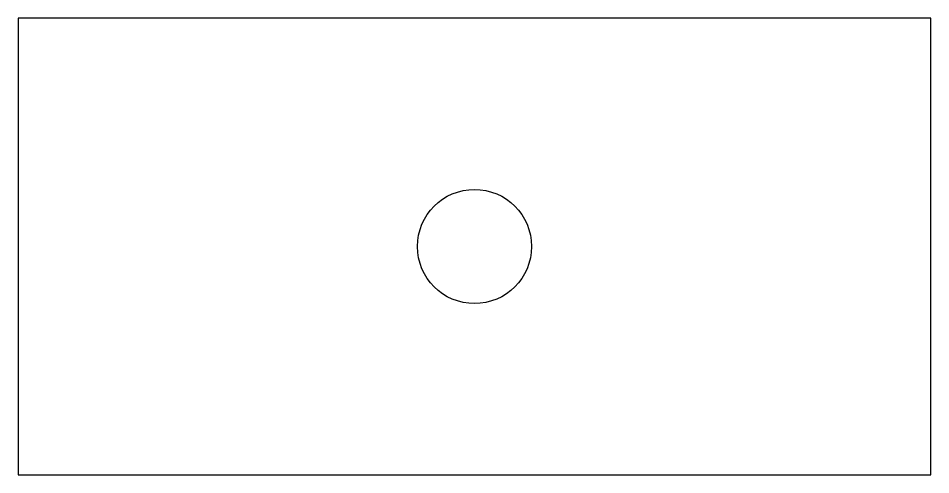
# Model space of a CAD drawing. Header units: millimetres. Extents: x 0 to 4000, y 0 to 2000.
import ezdxf

# ---------------------------------------------------------------- set-up
doc = ezdxf.new("R2010")
doc.units = ezdxf.units.MM
doc.layers.get('0').update_dxf_attribs({"linetype": 'CONTINUOUS'})

msp = doc.modelspace()

# ---------------------------------------------------------------- linework, layer by layer
msp.add_lwpolyline([(0, 0), (4000, 0), (4000, 2000), (0, 2000)], close=True)
msp.add_circle((2000, 1000), 250)

doc.saveas('drawing.dxf')
